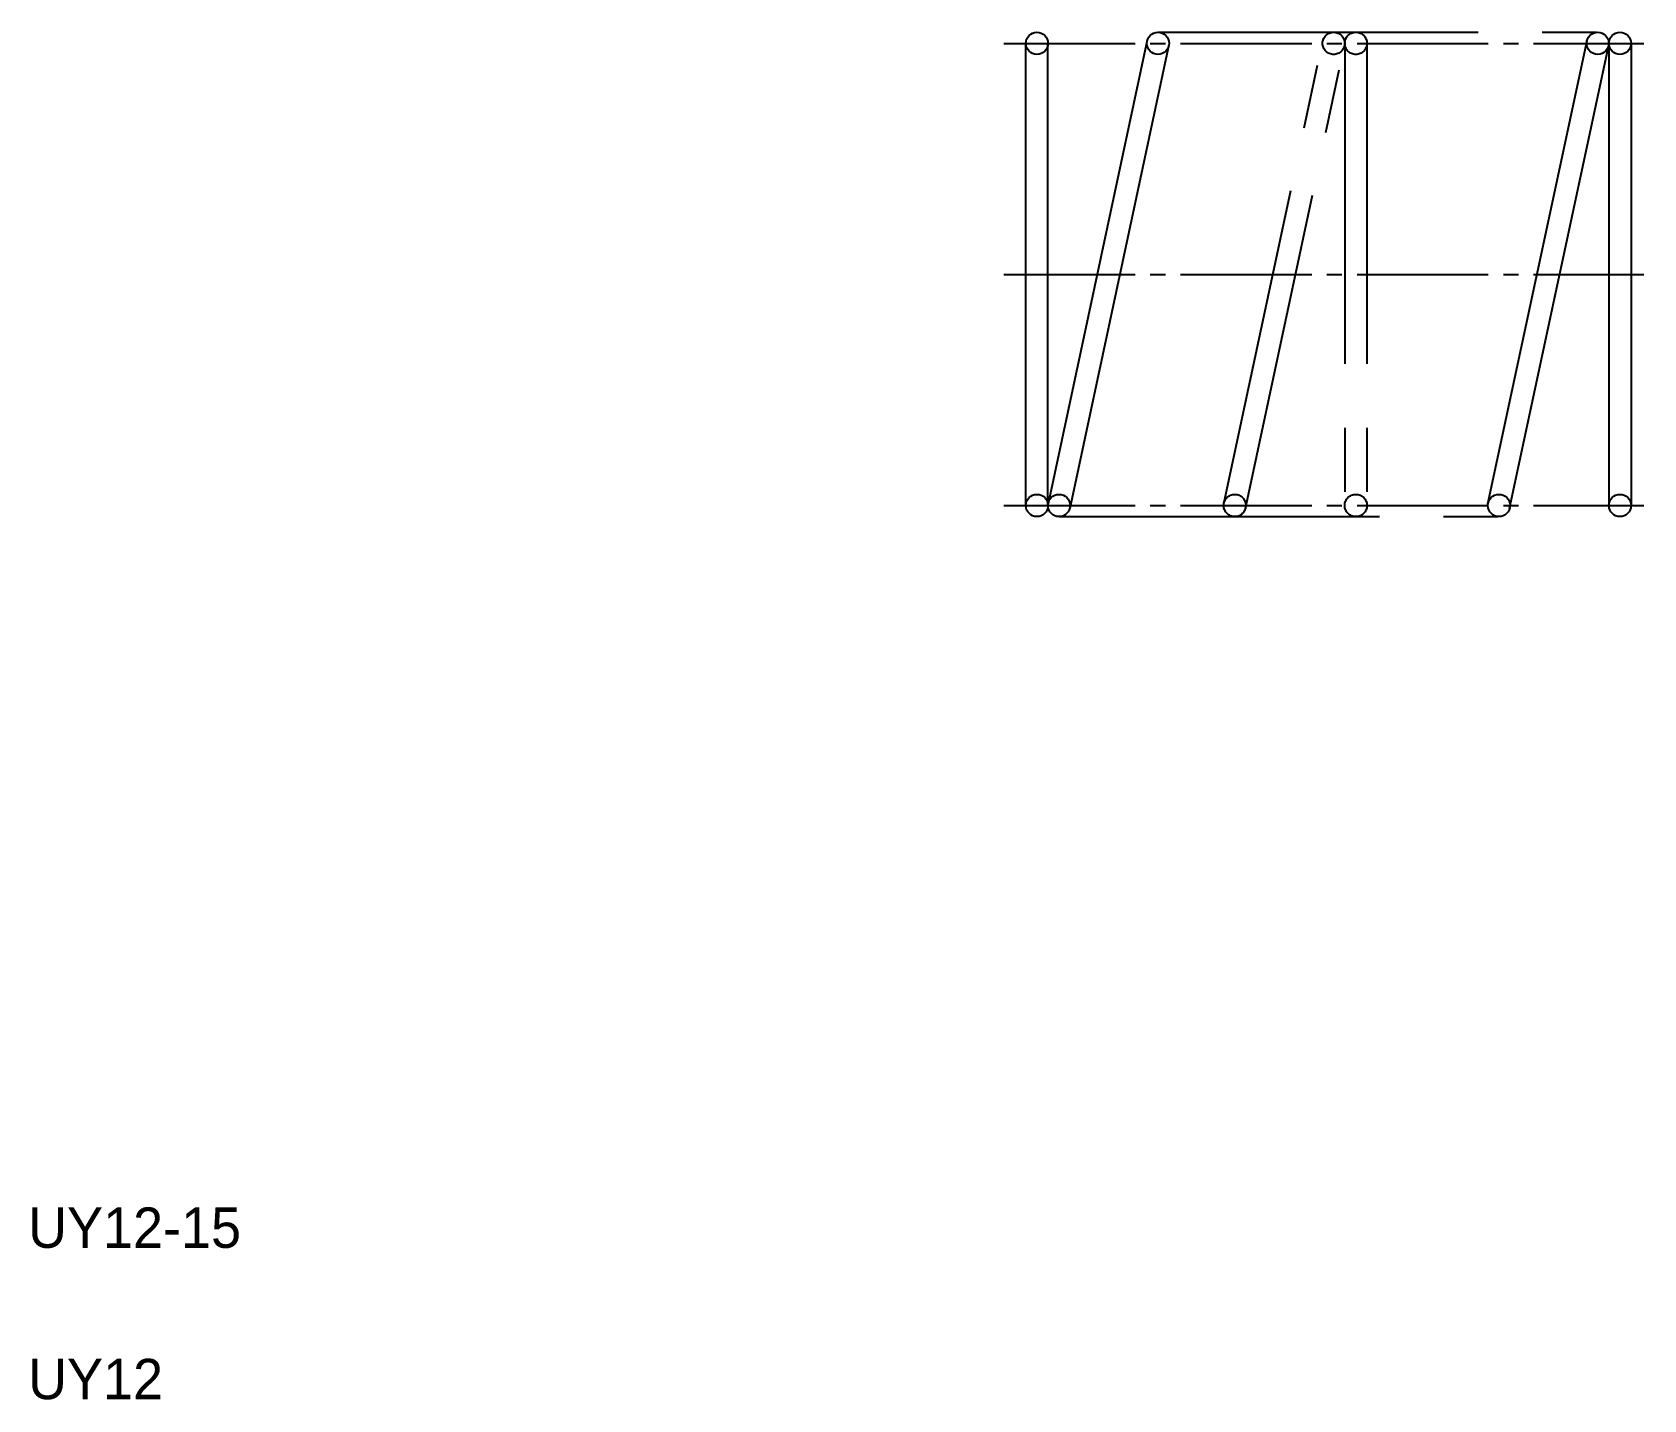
# Model space of a CAD drawing. Extents: x 2.6 to 42.5, y 2.5 to 36.4.
import ezdxf

# ---------------------------------------------------------------- set-up
doc = ezdxf.new("R2010")
doc.units = 0
doc.header["$LTSCALE"] = 0.25
doc.linetypes.add('CENTER', pattern=[17.5, 13, -1.5, 1.5, -1.5])
doc.linetypes.add('PHANTOM', pattern=[63.5, 31.75, -6.35, 6.35, -6.35, 6.35, -6.35])
doc.layers.get('0').update_dxf_attribs({"linetype": 'CONTINUOUS'})
doc.layers.add('CENTER', color=1, linetype='CENTER')

msp = doc.modelspace()

# ---------------------------------------------------------------- linework, layer by layer
at = {"color": 3, "linetype": 'PHANTOM'}
for p, q in [((30.5, 36.368), (41.372, 36.368)), ((32.132, 24.683), (34.589, 36.165)), ((32.67, 24.567), (35.127, 36.05)), ((35.129, 36.093), (35.129, 24.643)), ((35.679, 36.093), (35.679, 24.643)), ((28.05, 24.368), (38.922, 24.368))]:
    msp.add_line(p, q, dxfattribs=at)
at = {"color": 7, "linetype": 'CONTINUOUS'}
for p, q in [((27.225, 24.643), (27.225, 36.093)), ((27.775, 24.643), (27.775, 36.093)), ((30.235, 36.169), (27.778, 24.686)), ((30.773, 36.053), (28.316, 24.571)), ((38.678, 24.683), (41.135, 36.165)), ((39.216, 24.567), (41.673, 36.05)), ((41.675, 36.093), (41.675, 24.643)), ((42.225, 36.093), (42.225, 24.643))]:
    msp.add_line(p, q, dxfattribs=at)
for centre in [(27.5, 36.093), (30.5, 36.093), (41.4, 36.093), (41.95, 36.093), (27.5, 24.643), (28.05, 24.643), (38.95, 24.643), (41.95, 24.643)]:
    msp.add_circle(centre, 0.275, dxfattribs=at)
at = {"color": 3, "linetype": 'PHANTOM'}
for centre in [(34.854, 36.093), (35.404, 36.093), (32.404, 24.643), (35.404, 24.643)]:
    msp.add_circle(centre, 0.275, dxfattribs=at)
at = {"layer": 'CENTER', "color": 1, "linetype": 'CENTER'}
for p, q in [((26.685, 36.093), (42.54, 36.093)), ((26.685, 30.368), (42.54, 30.368)), ((26.685, 24.643), (42.54, 24.643))]:
    msp.add_line(p, q, dxfattribs=at)

# ---------------------------------------------------------------- texts
for s, p in [('UY12-15', (2.5, 6.25)), ('UY12', (2.5, 2.5))]:
    msp.add_text(s, height=1).set_placement(p)

doc.saveas('drawing.dxf')
